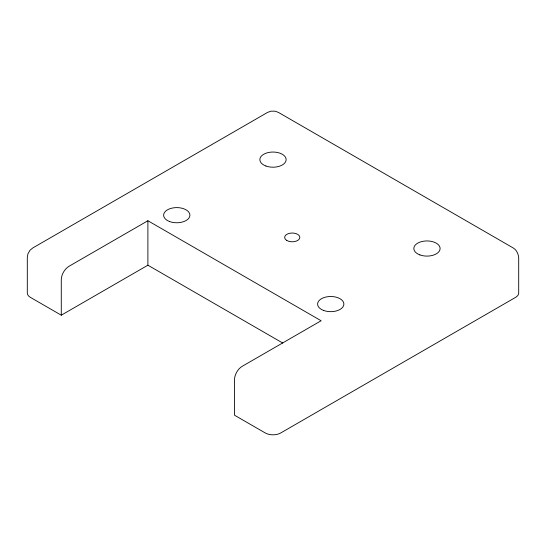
<?xml version="1.0" encoding="UTF-8"?>
<svg xmlns="http://www.w3.org/2000/svg" width="546" height="546" viewBox="0 0 546 546"><rect width="100%" height="100%" fill="white"/><g stroke="black" fill="none" stroke-linecap="round" stroke-linejoin="round"><path stroke-width="0.82" d="M147.898 220.741L68.98 266.298A10.886 6.286 -60 0 0 61.282 279.634L61.282 315.192L30.487 297.413A10.886 6.286 0 0 1 27.3 292.97L27.3 257.412L27.907 253.89L29.996 250.266L32.746 247.98L267.554 112.415L270.912 111.179L275.088 111.179L278.446 112.415L513.254 247.98C516.625 249.938 518.195 253.699 518.7 257.412L518.7 292.97A10.886 6.286 0 0 1 515.513 297.413L280.699 432.985A10.886 6.286 0 0 1 265.301 432.985L234.507 415.206L234.507 379.641A10.886 6.286 -60 0 1 242.206 366.311L321.116 320.748L147.898 220.741L147.898 265.192L282.787 343.065M61.282 315.192L147.898 265.192M286.657 240.383A7.603 4.388 0 0 0 299.508 238.711A7.603 4.388 0 0 0 290.574 233.122A7.603 4.388 0 0 0 286.657 240.383M169.676 221.567A13.138 7.583 0 0 0 189.885 215.534A13.138 7.583 0 0 0 170.727 208.449A13.138 7.583 0 0 0 169.676 221.567M265.916 166.011A13.138 7.583 0 0 0 286.124 159.971A13.138 7.583 0 0 0 266.967 152.887A13.138 7.583 0 0 0 265.916 166.011M419.888 254.907A13.138 7.583 0 0 0 440.096 248.874A13.138 7.583 0 0 0 420.939 241.782A13.138 7.583 0 0 0 419.888 254.907M323.655 310.469A13.138 7.583 0 0 0 343.864 304.429A13.138 7.583 0 0 0 324.706 297.345A13.138 7.583 0 0 0 323.655 310.469"/></g></svg>
